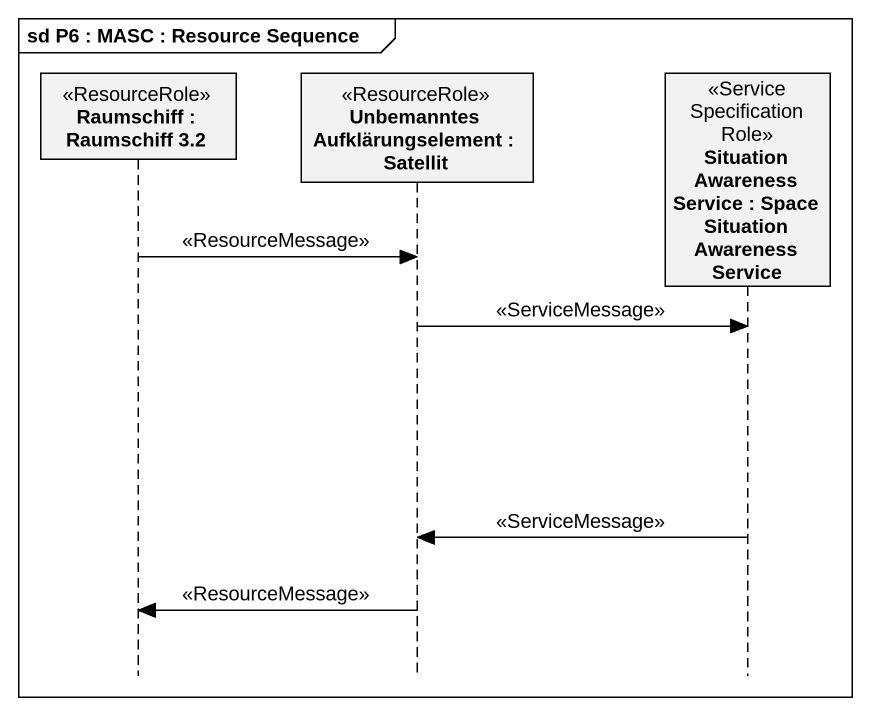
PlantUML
@startuml
mainframe sd P6 : MASC : Resource Sequence
hide footbox
participant "Raumschiff : Raumschiff 3.2" as Raumschiff <<ResourceRole>>
participant "Unbemanntes Aufklärungselement : Satellit" as Unbemanntes <<ResourceRole>>
participant "Situation Awareness Service : Space Situation Awareness Service" as Situation_Awareness_Service <<ServiceSpecificationRole>>

Raumschiff -> Unbemanntes : <<ResourceMessage>>
Unbemanntes -> Situation_Awareness_Service : <<ServiceMessage>>
Situation_Awareness_Service -> Unbemanntes : <<ServiceMessage>>
Unbemanntes -> Raumschiff : <<ResourceMessage>>
@enduml
